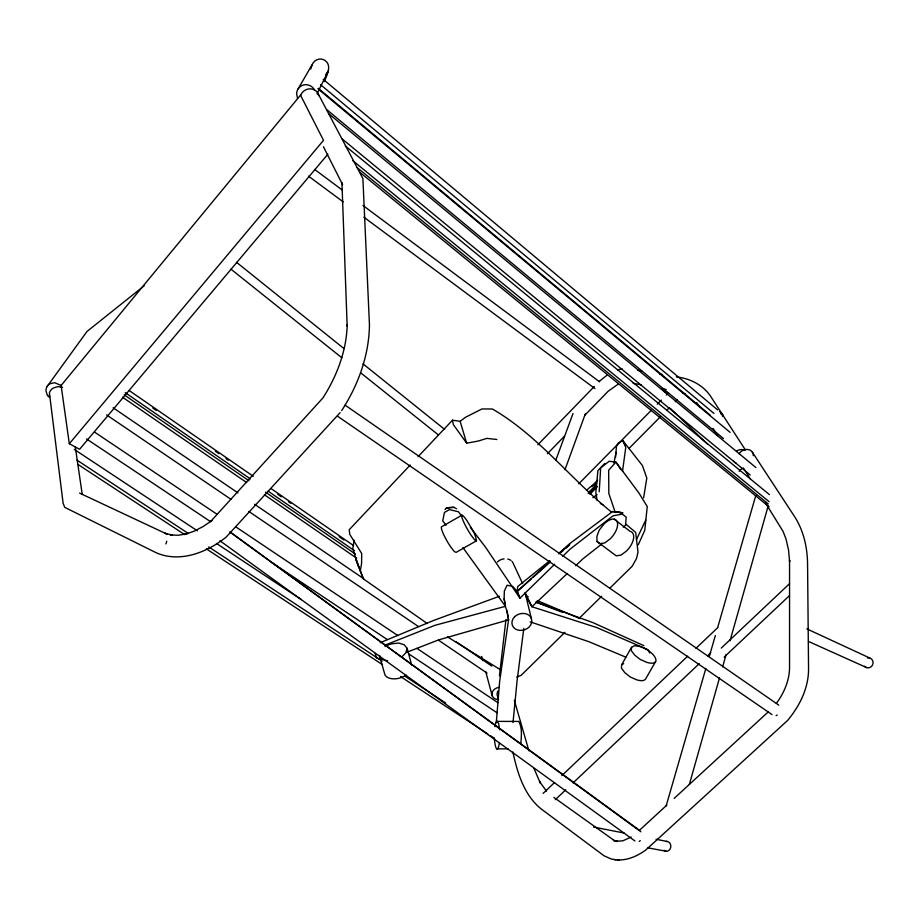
<?xml version="1.0" encoding="UTF-8"?>
<svg xmlns="http://www.w3.org/2000/svg" width="919" height="919" viewBox="0 0 919 919"><rect width="100%" height="100%" fill="white"/><g stroke="black" fill="none" stroke-linecap="round" stroke-linejoin="round"><path stroke-width="1.38" d="M384.647 645.31L434.825 625.357L505.45 606.322L504.117 598.843L504.347 591.101L507.058 585.242L512.687 586.414L517.294 591.434L519.936 598.2L554.662 564.209M631.514 647.332L631.33 650.698L634.788 655.201L640.279 659.474L646.769 662.335A13.751 5.744 30.2 0 0 655.408 658.096A13.751 5.744 30.2 0 0 640.084 646.597L634.512 645.712L631.514 647.332L621.658 664.759L621.439 668.17L624.84 672.708L630.285 677.004L636.741 679.83A13.682 5.87 30.4 0 0 645.609 678.98L655.615 661.588M599.211 491.826L600.67 467.955L609.113 461.281L615.948 462.108L638.935 493.032L647.252 506.518L644.759 530.389L638.245 544.795M496.306 722.541L499.649 681.347L508.563 619.82L506.932 611.009M520.866 743.425C521.326 736.188 522.463 727.963 518.753 721.438L497.34 721.381L495.938 722.173L494.87 726.676M615.523 457.398L616.511 446.117L618.2 443.314L622.818 440.58L642.461 465.6L646.804 478.121L643.622 497.799M340.064 412.688L226.154 537.11C207.143 552.342 180.044 563.152 156.276 552.79L64.721 507.345L63.112 503.198L49.408 392.964A9.397 7.8 -4.6 0 1 53.405 387.979L57.943 386.6L62.584 387.278M513.02 722.575L517.006 681.473L523.796 628.424M499.442 675.833L505.955 619.463M427.335 623.576L363.407 578.901L360.328 570.94L361.581 563.416L361.707 553.525L349.76 534.33L349.197 529.746L410.196 465.048M613.949 463.073L616.063 452.297M354.079 540.188L352.827 548.505L358.605 567.012M722.403 416.215L722.633 415.354L720.657 413.527M385.084 646.562A14.015 8.018 -16.2 0 1 391.781 643.805L398.846 643.047L404.245 644.805L407.117 648.286L405.842 652.858L401.557 657.154M689.399 784.275L719.508 677.9M722.644 666.849L726.148 654.454M730.031 640.738L768.215 505.818M666.126 805.997L705.861 668.389M709.434 656.005L715.361 635.511M717.728 627.309L755.763 495.594M165.925 543.91L166.753 541.234M310.748 69.005L312.092 64.985M564.978 469.735L585.357 413.768M324.373 81.642C326.682 75.381 332.276 65.927 325.177 60.551C321.386 57.736 315.676 58.977 313.149 62.883L298.204 88.764M555.823 460.12L572.996 413.561M645.77 520.108L636.407 539.648M316.998 93.899L328.255 70.993L325.671 74.841M341.684 410.598C358.192 385.13 369.105 355.366 369.449 324.798L362.902 178.55L317.997 93.497C315.757 89.005 309.76 87.638 305.487 89.97A9.741 9.156 -29.8 0 0 300.651 95.473M47.018 386.646L86.995 331.472L144.157 285.809M776.394 703.38C783.907 693.11 789.364 680.807 789.547 667.918L789.559 560.142L789.639 561.704L788.525 549.953L786.078 539.269L783.08 531.412L765.47 502.9M595.546 485.772L593.996 488L595.971 486.668M69.316 443.728L61.114 385.463L300.502 95.162L323.511 140.331L69.316 443.728L79.597 449.288L327.842 154.231M445.037 509.563L446.209 508.23L450.287 507.345L453.917 507.334L456.502 508.747M595.753 484.979L588.149 493.273M741.989 468.345L739.117 471.298M418.065 456.697L452.504 420.178L460.143 421.339L465.393 417.352L481.924 408.955L492.412 409.001C538.408 435.652 570.642 479.167 611.629 512.159M604.782 463.429L597.901 470.574L595.857 492.538L597.132 500.43M537.879 444.75L594.283 386.485M547.448 453.71L564.3 436.376M585.116 414.963L608.217 391.195L618.384 384.016M578.821 483.773L651.261 410.311M657.303 404.188L661.324 400.11M666.355 395.009L668.366 392.964M591.549 486.3L597.603 480.189M628.86 448.598L660.129 417.008M667.194 409.874L669.204 407.829M675.258 401.718L677.28 399.673M589.228 493.227L591.629 490.815L590.825 492.056A10.488 1.827 -47.6 0 1 589.481 493.664M589.998 493.537L597.04 486.427M589.964 494.089L597.017 486.967M564.944 632.306L521.119 675.35L516.696 677.05M579.211 618.292L601.635 596.27M609.779 588.252L632.203 566.23L636.465 558.66L638.016 552.204L635.684 532.423L625.85 524.129M562.842 556.213L569.998 549.217L613.042 515.812L622.278 514.112L626.23 517.167L625.483 525.369L623.243 527.127M543.14 793.361L554.582 782.506M561.854 775.602L687.665 656.189M695.993 648.297L717.819 627.574M555.34 799.633L565.771 789.777M573.065 782.885L699.244 663.667M707.584 655.787L710.709 652.835M721.254 648.102L789.547 583.668M586.575 490.378L589.63 487.507L596.799 483.164M595.926 487.3L588.769 492.079M724.206 657.051L789.501 595.604M567.31 573.502L531.917 606.747L525.22 592.755M575.639 565.679L582.933 558.832L601.968 543.864M639.739 830.029L666.757 805.193M674.155 798.393L768.227 711.915M550.09 561.452L517.19 591.434L519.924 598.2L485.634 547.345L470.356 527.345M558.58 553.72L569.183 544.048L612.548 511.55L622.197 512.664M531.125 579.039L517.19 591.434L517.73 586.506L549.803 560.67M533.273 577.132L550.435 561.865M561.164 552.33L563.313 550.424M565.449 548.517L569.746 544.703L558.649 553.548M599.165 381.431L606.724 375.446M592.858 497.696L597.074 494.606M631.146 837.06L622.818 840.828L615.615 841.276L617.453 841.425L613.329 840.311L615.087 841.092L553.87 797.405M461.832 515.226L441.557 526.817A14.451 2.206 60.4 0 0 441.602 529.183A14.451 2.206 60.4 0 0 450.93 547.23L454.331 551.549L456.111 552.376L476.421 540.832C475.72 533.468 470.643 527.15 467.07 520.843A14.474 2.01 60.3 0 0 461.981 517.535A14.474 2.01 60.4 0 0 471.39 535.582L474.732 539.947L476.421 540.832M621.658 664.759L623.668 663.633M380.225 642.68L433.734 620.405L499.511 596.224M406.554 675.27L399.822 678.073A13.923 8.11 -16.3 0 1 384.521 673.374L379.409 655.35A14.015 8.018 -16.2 0 0 387.611 660.715M407.014 652.191L438.604 639.911L508.575 619.82L507.024 611.066L505.013 605.724M617.522 369.909L622.037 368.737M452.504 420.178L453.343 424.601L466.668 443.176L478.236 441.051L486.875 438.374L496.846 439.5M447.691 508.046L446.209 508.23L453.917 507.334M617.488 859.874C627.711 860.517 637.568 855.934 645.689 850.075L787.56 720.496C799.461 706.309 808.375 688.549 808.559 669.721L807.583 565.622C807.571 548.632 803.987 531.262 794.717 516.823L752.408 452.251M496.742 748.882L508.173 748.87M512.859 751.983C517.5 773.143 524.289 796.313 542.509 809.949L604.047 855.796L611.181 858.989L616.098 859.77M614.248 859.633L619.291 860.012M612.548 511.55L622.979 512.905L614.225 511.699M637.556 370.254L641.715 370.977M659.693 374.079L662.461 374.55M676.304 376.939C689.801 378.295 703.024 384.877 710.651 396.365L745.447 450.023M647.929 847.858L666.034 851.224M633.122 383.315L641.393 384.866M660.669 388.496L666.172 389.53M593.525 827.043L624.081 833.028M656.04 839.277L667.148 841.448M530.183 621.853L588.803 641.669L625.839 657.165M536.018 602.014L592.927 622.611L643.897 645.666M381.121 659.589L376.457 657.866L375.182 653.42M682.897 392.987L685.046 393.791M536.064 602.198L562.646 612.387M528.172 596.73L525.576 595.638L531.917 606.735L596.626 627.505L648.09 649.779L649.733 652.995M537.27 600.578L580.165 618.682M808.433 641.416L866.617 667.596M806.859 628.883L869.925 658.096M79.608 493.112L167.143 534.192L165.075 533.261L172.462 535.168L170.21 534.95L178.309 535.249L186.925 533.859L184.868 534.364L193.955 531.262L203.214 526.484L211.887 520.568L210.761 521.383L322.891 397.961C336.951 376.078 346.532 350.713 347.221 324.533L347.164 326.13L341.937 182.571M600.36 503.532L602.887 504.784M500.752 669.94L447.473 636.867M78.046 464.486L184.73 534.64M206.304 548.827L382.511 664.701M400.489 676.522L488 734.074M490.401 735.648L493.997 738.014M76.978 460.143L188.395 533.525M208.739 546.92L382.224 661.198M404.923 676.154L445.635 702.978M74.301 449.414L197.401 530.837M216.528 543.485L301.375 599.613M86.535 438.926L210.635 521.716M271.484 562.313L387.232 639.532M408.702 653.857L497.007 712.765M94.542 432.091L217.091 514.307M236.126 527.081L397.938 635.626M416.973 648.4L497.88 702.679M106.547 414.883L231.025 499.362M248.808 511.435L418.34 626.482M438.489 640.164L487.093 673.145M113.175 407.795L237.964 492.917M254.563 504.255L363.694 578.706M456.215 641.818L491.791 666.103M337.445 416.158L772.017 714.591M125.214 392.631L250.382 478.925M268.084 491.137L354.286 550.573M124.168 394.837L248.98 480.775M265.522 492.159L355.435 554.077M122.491 397.192L246.683 482.578M264.419 494.778L356.675 558.201M345.119 405.164L778.807 705.149M129.28 390.598L253.265 476.272M270.979 488.517L353.643 545.633M152.83 408.047L156.368 410.494M215.333 451.206L218.871 453.664M225.948 458.547L228.314 460.178M277.837 494.376L281.375 496.823M288.451 501.705L290.806 503.336M339.157 536.73L343.878 539.993M596.971 541.463L600.05 543.657L604.759 542.922L610.216 538.833A14.245 7.076 -52.6 0 0 617.04 521.487A14.245 7.076 -52.6 0 0 603.794 524.278L599.222 530.137L596.913 536.328L596.971 541.463L616.201 555.823L620.945 555.145L626.402 551.101A14.164 7.203 -52.6 0 0 633.088 533.79A14.164 7.191 -52.6 0 0 630.147 531.412L614.133 519.143M219.986 540.809L634.914 840.954M229.876 531.871L639.635 830.42M230.324 532.227L640.899 831.787M308.497 176.161L343.178 201.858M363.935 217.24L594.938 388.588M314.712 169.498L342.282 190.049M362.959 205.465L599.602 381.833M61.114 385.463L54.681 382.706L50.212 383.671A9.397 8.455 27.7 0 0 46.191 388.657L45.95 390.839L47.283 395.124A8.995 8.099 27.7 0 0 48.764 396.939M230.899 269.129L341.868 357.801M360.926 373.022L438.271 434.825M236.528 262.306L343.924 348.542M362.948 363.821L444.624 429.391M359.616 172.14L769.065 506.783M352.885 160.699L769.077 501.682M356.928 167.419L768.25 503.945M345.326 145.937L769.41 494.606M342.385 139.114L750.168 474.962M327.221 110.016L723.517 438.593M329.036 113.967L755.889 467.53M318.273 88.316L710.077 415.009M318.043 88.89L730.111 432.367M320.524 84.663L713.983 413.447M323.247 79.356L717.613 409.897M719.818 411.735L722.012 413.573M661.691 388.588L666.826 393.55M670.365 408.358L707.366 444.061M546.564 791.156L539.464 781.552L540.349 783.068L534.008 768.548M461.866 516.225L458.466 511.791L449.471 509.574L444.463 512.446L442.728 520.797L446.083 525.254M462.889 547.529L505.439 606.333L504.163 598.751M696.682 402.545L699.543 406.853M620.807 469.586L615.948 462.108L608.665 470.206L608.826 493.446L615.282 512.48M314.712 90.292C312.575 85.628 306.624 83.307 301.949 85.547A10.017 9.661 55.9 0 0 297.09 91.015L296.584 93.485L297.526 98.425M743.368 467.955L750.226 478.799M713.087 428.461L717.59 435.663M625.242 444.785L622.818 440.58L625.759 447.461L622.508 471.378M497.34 721.381L498.695 723.85L499.568 729.709M323.431 146.73L342.626 184.719M522.635 583.634L513.365 563.726A9.833 8.271 -17.6 0 0 511.917 561.36M363.407 578.901L355.768 558.867L360.328 570.94M317.997 93.497L318.732 95.714M466.668 443.176L460.143 421.339M514.33 700.301L528.896 750.8M497.432 695.683L498.557 699.807M407.117 648.286L411.678 665.057M481.625 656.453L482.739 660.589M485.669 671.456L492.239 695.901M525.174 592.95L531.366 618.521M49.224 394.975L49.649 396.928M75.289 446.852L82.25 494.537M867.456 657.981A5.032 4.744 -66.7 0 1 872.786 660.968A5.032 4.744 -66.7 0 1 870.649 667.079A5.032 4.744 -66.7 0 1 864.584 666.195M666.045 841.471A4.928 4.227 -86.7 0 1 670.686 847.536A4.928 4.227 -86.7 0 1 664.012 850.282M497.432 561.957A9.833 8.271 -17.6 0 1 504.06 558.844M507.759 559.051A9.833 8.271 -17.6 0 1 510.872 560.406M494.388 738.152A13.601 2.688 89.9 0 0 495.433 746.033A13.613 2.688 89.9 0 0 499.281 743.414M736.096 463.119A8.018 6.686 -30.1 0 1 733.385 460.878M736.567 450.999A8.018 6.686 -30.1 0 1 744.287 450.149M721.404 413.424A4.388 2.206 -49.1 0 1 722.644 415.331M497.661 699.543A7.501 6.042 -15.8 0 1 491.952 693.535A7.501 6.042 -15.8 0 1 499.051 687.332M498.236 697.061A7.501 6.031 -16 0 1 497.972 690.973M777.221 715.016A5.824 3.504 -56.8 0 1 776.096 715.637M640.267 840.655A5.686 3.435 -55.2 0 1 639.153 841.425M739.071 453.733A8.018 6.674 -30.3 0 1 747.871 449.506A8.018 6.674 -30.3 0 1 753.293 455.64M514.56 616.775A10.396 8.57 -17.6 0 0 514.996 628.768A10.396 8.57 -17.6 0 0 529.137 627.068A10.396 8.57 -17.5 0 0 528.758 615.075A10.396 8.57 -17.6 0 0 514.56 616.775"/></g></svg>
